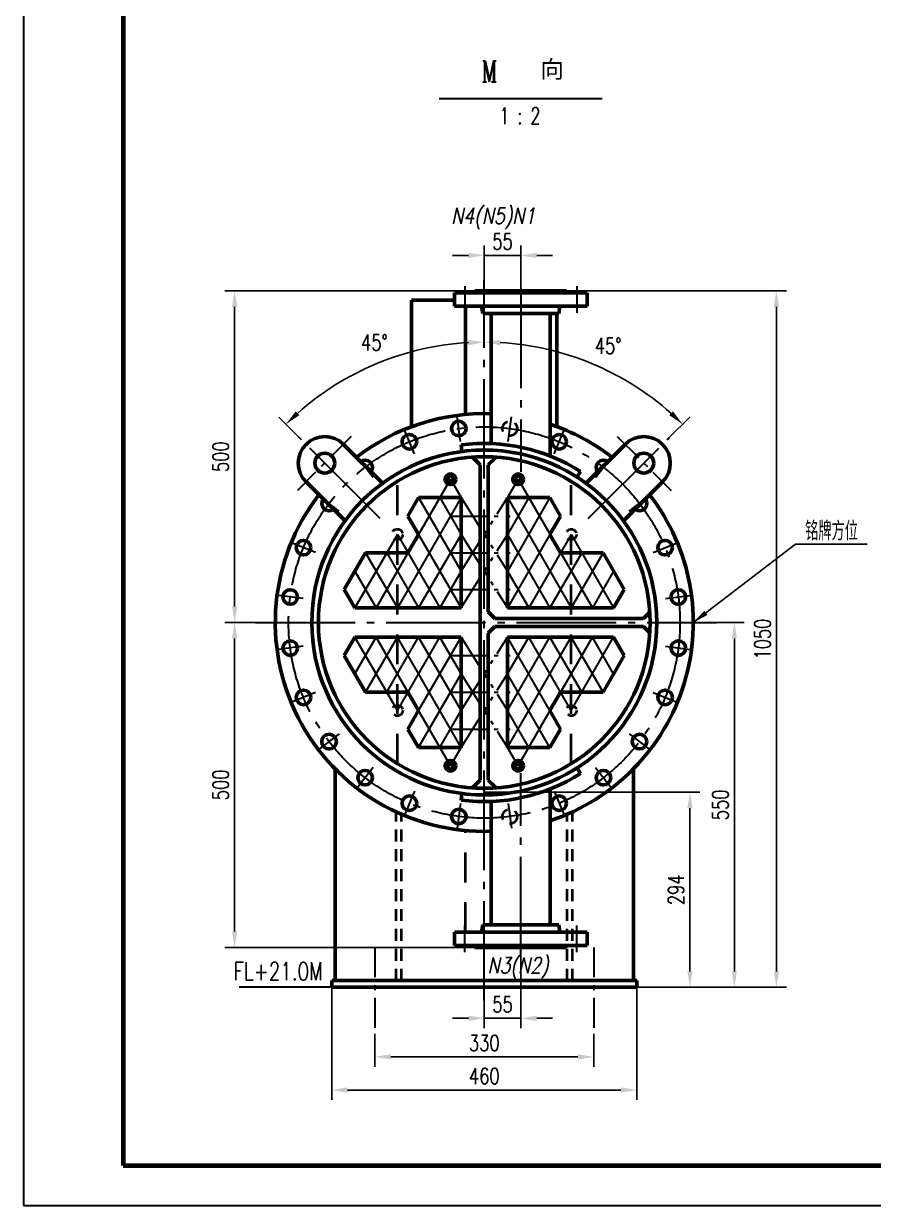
# Model space of a CAD drawing. Extents: x 0 to 25472, y -20 to 7186.
# Drawn here: x 0 to 1281, y 0 to 1782 of the extents above; entities that cross this region are included whole.
import ezdxf
from ezdxf.enums import TextEntityAlignment as Align

# ---------------------------------------------------------------- set-up
doc = ezdxf.new("R2010")
doc.units = 0
doc.header["$LTSCALE"] = 60
doc.header["$MEASUREMENT"] = 0
doc.header["$PDMODE"] = 1
for name, pattern in [('JXX-S', [1.7, 0.9, -0.2, 0.1, -0.2, 0.1, -0.2]), ('XX-L', [1.25, 0.75, -0.5]), ('XX-S', [0.5, 0.3, -0.2]), ('ZXX-L', [3.28, 2.5, -0.3, 0.18, -0.3]), ('ZXX-S', [1.27, 0.75, -0.2, 0.12, -0.2])]:
    doc.linetypes.add(name, pattern=pattern)
doc.layers.get('Defpoints').update_dxf_attribs({"linetype": 'CONTINUOUS'})
for name, color, linetype, lineweight in [('A 粗实线', 1, 'CONTINUOUS', 60), ('B 细实线', 7, 'CONTINUOUS', 30), ('C 文 字', 2, 'CONTINUOUS', 30), ('D 短中心线', 3, 'ZXX-S', 30), ('E 长中心线', 3, 'ZXX-L', 30), ('F 短虚线', 6, 'XX-S', 40), ('G 长虚线', 6, 'XX-L', 40), ('H 短双点线', 3, 'JXX-S', 30), ('J 标注尺寸', 2, 'CONTINUOUS', 30)]:
    doc.layers.add(name, color=color, linetype=linetype, lineweight=lineweight)
doc.styles.add('HZTXT', font='TXT.SHX', dxfattribs={"width": 0.75, "bigfont": 'HZTXT'})
doc.styles.add('ITALICT', font='ITALICT.shx', dxfattribs={"width": 0.7})
doc.styles.add('ROMANC', font='romanc', dxfattribs={"width": 0.7, "height": 6})
doc.styles.add('标题中文', font='SimSun.ttf', dxfattribs={"width": 0.7})
doc.dimstyles.new('通用标注4.0', dxfattribs={"dimtxt": 4, "dimasz": 4, "dimexe": 2.5, "dimexo": 0, "dimgap": 1.5, "dimtad": 1, "dimdec": 0, "dimzin": 0, "dimdsep": 46, "dimtxsty": 'HZTXT', "dimcen": 0, "dimadec": 0, "dimazin": 0, "dimtfac": 0.375, "dimtdec": 0, "dimtmove": 2, "dimatfit": 3, "dimfxl": 0, "dimtzin": 0, "dimarcsym": 0})

# ---------------------------------------------------------------- blocks, each defined once
blk = doc.blocks.new('*D2')
at = {"layer": 'Defpoints', "color": 0}
for p in [(464.3, 328.9), (924.3, 328.9), (924.3, 173.9)]:
    blk.add_point(p, dxfattribs=at)
at = {"layer": 'J 标注尺寸', "color": 0, "lineweight": -2}
for p, q in [((464.3, 328.9), (464.3, 158.9)), ((924.3, 328.9), (924.3, 158.9)), ((488.3, 173.9), (900.3, 173.9))]:
    blk.add_line(p, q, dxfattribs=at)
at = {"layer": 'J 标注尺寸', "color": 0}
for points in [[(488.3, 177.9), (488.3, 169.9), (464.3, 173.9)], [(900.3, 177.9), (900.3, 169.9), (924.3, 173.9)]]:
    blk.add_solid(points, dxfattribs=at)
at = {"layer": 'J 标注尺寸', "color": 0, "insert": (694.3, 194.9), "char_height": 24, "attachment_point": 5, "style": 'HZTXT'}
blk.add_mtext('460', dxfattribs=at)
blk = doc.blocks.new('*D1')
at = {"layer": 'Defpoints', "color": 0}
for p in [(529.3, 258.9), (859.3, 258.9), (859.3, 223.9)]:
    blk.add_point(p, dxfattribs=at)
at = {"layer": 'J 标注尺寸', "color": 0, "lineweight": -2}
for p, q in [((529.3, 258.9), (529.3, 208.9)), ((859.3, 258.9), (859.3, 208.9)), ((553.3, 223.9), (835.3, 223.9))]:
    blk.add_line(p, q, dxfattribs=at)
at = {"layer": 'J 标注尺寸', "color": 0}
for points in [[(553.3, 227.9), (553.3, 219.9), (529.3, 223.9)], [(835.3, 227.9), (835.3, 219.9), (859.3, 223.9)]]:
    blk.add_solid(points, dxfattribs=at)
at = {"layer": 'J 标注尺寸', "color": 0, "insert": (694.3, 244.9), "char_height": 24, "attachment_point": 5, "style": 'HZTXT'}
blk.add_mtext('330', dxfattribs=at)
blk = doc.blocks.new('*D3')
at = {"layer": 'Defpoints', "color": 0}
for p in [(694.3, 622.9), (924.3, 328.9), (1004.3, 328.9)]:
    blk.add_point(p, dxfattribs=at)
at = {"layer": 'J 标注尺寸', "color": 0, "lineweight": -2}
for p, q in [((694.3, 622.9), (1019.3, 622.9)), ((1004.3, 598.9), (1004.3, 352.9)), ((924.3, 328.9), (1019.3, 328.9))]:
    blk.add_line(p, q, dxfattribs=at)
at = {"layer": 'J 标注尺寸', "color": 0}
for points in [[(1000.3, 598.9), (1008.3, 598.9), (1004.3, 622.9)], [(1000.3, 352.9), (1008.3, 352.9), (1004.3, 328.9)]]:
    blk.add_solid(points, dxfattribs=at)
at = {"layer": 'J 标注尺寸', "color": 0, "insert": (983.3, 475.9), "char_height": 24, "attachment_point": 5, "rotation": 90, "style": 'HZTXT'}
blk.add_mtext('294', dxfattribs=at)
blk = doc.blocks.new('*D10')
at = {"layer": 'C 文 字', "color": 0, "lineweight": -2}
for p, q in [((1044.5, 878.9), (1086.2, 878.9)), ((1071.2, 854.9), (1071.2, 352.9)), ((924.3, 328.9), (1086.2, 328.9))]:
    blk.add_line(p, q, dxfattribs=at)
at = {"layer": 'C 文 字', "color": 0}
for points in [[(1067.2, 854.9), (1075.2, 854.9), (1071.2, 878.9)], [(1067.2, 352.9), (1075.2, 352.9), (1071.2, 328.9)]]:
    blk.add_solid(points, dxfattribs=at)
at = {"layer": 'Defpoints', "color": 0}
for p in [(1044.5, 878.9), (924.3, 328.9), (1071.2, 328.9)]:
    blk.add_point(p, dxfattribs=at)
at = {"layer": 'C 文 字', "color": 0, "insert": (1050.2, 603.9), "char_height": 24, "attachment_point": 5, "rotation": 90, "style": 'HZTXT'}
blk.add_mtext('550', dxfattribs=at)
blk = doc.blocks.new('*D11')
at = {"layer": 'C 文 字', "color": 0, "lineweight": -2}
for p, q in [((818.3, 1378.9), (1149.6, 1378.9)), ((1134.6, 1354.9), (1134.6, 352.9)), ((924.3, 328.9), (1149.6, 328.9))]:
    blk.add_line(p, q, dxfattribs=at)
at = {"layer": 'C 文 字', "color": 0}
for points in [[(1130.6, 1354.9), (1138.6, 1354.9), (1134.6, 1378.9)], [(1130.6, 352.9), (1138.6, 352.9), (1134.6, 328.9)]]:
    blk.add_solid(points, dxfattribs=at)
at = {"layer": 'Defpoints', "color": 0}
for p in [(818.3, 1378.9), (924.3, 328.9), (1134.6, 328.9)]:
    blk.add_point(p, dxfattribs=at)
at = {"layer": 'C 文 字', "color": 0, "insert": (1113.6, 853.9), "char_height": 24, "attachment_point": 5, "rotation": 90, "style": 'HZTXT'}
blk.add_mtext('1050', dxfattribs=at)
blk = doc.blocks.new('*D12')
at = {"layer": 'C 文 字', "color": 0, "lineweight": -2}
for p, q in [((680.3, 1378.9), (303, 1378.9)), ((318, 1354.9), (318, 902.9)), ((349.5, 878.9), (303, 878.9))]:
    blk.add_line(p, q, dxfattribs=at)
at = {"layer": 'C 文 字', "color": 0}
for points in [[(314, 1354.9), (322, 1354.9), (318, 1378.9)], [(314, 902.9), (322, 902.9), (318, 878.9)]]:
    blk.add_solid(points, dxfattribs=at)
at = {"layer": 'Defpoints', "color": 0}
for p in [(680.3, 1378.9), (318, 878.9), (349.5, 878.9)]:
    blk.add_point(p, dxfattribs=at)
at = {"layer": 'C 文 字', "color": 0, "insert": (297, 1128.9), "char_height": 24, "attachment_point": 5, "rotation": 90, "style": 'HZTXT'}
blk.add_mtext('500', dxfattribs=at)
blk = doc.blocks.new('*D13')
at = {"layer": 'C 文 字', "color": 0, "lineweight": -2}
for p, q in [((349.5, 878.9), (303, 878.9)), ((318, 413), (318, 854.9)), ((680.3, 389), (303, 389))]:
    blk.add_line(p, q, dxfattribs=at)
at = {"layer": 'C 文 字', "color": 0}
for points in [[(314, 854.9), (322, 854.9), (318, 878.9)], [(314, 413), (322, 413), (318, 389)]]:
    blk.add_solid(points, dxfattribs=at)
at = {"layer": 'Defpoints', "color": 0}
for p in [(318, 878.9), (349.5, 878.9), (680.3, 389)]:
    blk.add_point(p, dxfattribs=at)
at = {"layer": 'C 文 字', "color": 0, "insert": (297, 634), "char_height": 24, "attachment_point": 5, "rotation": 90, "style": 'HZTXT'}
blk.add_mtext('500', dxfattribs=at)
blk = doc.blocks.new('*D14')
at = {"layer": 'C 文 字', "color": 0, "lineweight": -2}
blk.add_line((973.1, 1157.7), (1003.9, 1188.5), dxfattribs=at)
blk.add_arc((694.3, 878.9), 422.8, 48.2529, 86.7471, dxfattribs=at)
at = {"layer": 'C 文 字', "color": 0}
for points in [[(718.2, 1297), (718.4, 1305), (694.3, 1301.7)], [(978.6, 1197.3), (973.1, 1191.4), (993.3, 1177.9)]]:
    blk.add_solid(points, dxfattribs=at)
at = {"layer": 'Defpoints', "color": 0}
for p in [(694.3, 1395.3), (803.7, 1287.3), (973.1, 1157.7), (851.1, 1035.7), (694.3, 308.9)]:
    blk.add_point(p, dxfattribs=at)
at = {"layer": 'C 文 字', "color": 0, "insert": (881, 1296.1), "char_height": 24, "attachment_point": 5, "style": 'HZTXT'}
blk.add_mtext('45°', dxfattribs=at)
blk = doc.blocks.new('*D15')
at = {"layer": 'C 文 字', "color": 0, "lineweight": -2}
blk.add_line((415.5, 1157.7), (384.7, 1188.5), dxfattribs=at)
blk.add_arc((694.3, 878.9), 422.8, 93.2526, 131.7474, dxfattribs=at)
at = {"layer": 'C 文 字', "color": 0}
for points in [[(670.2, 1305), (670.4, 1297), (694.3, 1301.7)], [(415.5, 1191.5), (410, 1197.3), (395.3, 1177.9)]]:
    blk.add_solid(points, dxfattribs=at)
at = {"layer": 'Defpoints', "color": 0}
for p in [(694.3, 1395.3), (482.9, 1245.1), (415.5, 1157.7), (537.5, 1035.7), (694.3, 308.9)]:
    blk.add_point(p, dxfattribs=at)
at = {"layer": 'C 文 字', "color": 0, "insert": (528.7, 1301.1), "char_height": 24, "attachment_point": 5, "style": 'HZTXT'}
blk.add_mtext('45°', dxfattribs=at)
blk = doc.blocks.new('*D114')
at = {"layer": 'C 文 字', "color": 0, "lineweight": -2}
for p, q in [((694.3, 1395.3), (694.3, 1447.5)), ((749.3, 1382.1), (749.3, 1447.5)), ((670.3, 1432.5), (646.3, 1432.5)), ((749.3, 1432.5), (694.3, 1432.5)), ((773.3, 1432.5), (797.3, 1432.5))]:
    blk.add_line(p, q, dxfattribs=at)
at = {"layer": 'C 文 字', "color": 0}
for points in [[(670.3, 1436.5), (670.3, 1428.5), (694.3, 1432.5)], [(773.3, 1436.5), (773.3, 1428.5), (749.3, 1432.5)]]:
    blk.add_solid(points, dxfattribs=at)
at = {"layer": 'Defpoints', "color": 0}
for p in [(694.3, 1432.5), (694.3, 1395.3), (749.3, 1382.1)]:
    blk.add_point(p, dxfattribs=at)
at = {"layer": 'C 文 字', "color": 0, "insert": (721.8, 1453.5), "char_height": 24, "attachment_point": 5, "style": 'HZTXT'}
blk.add_mtext('55', dxfattribs=at)
blk = doc.blocks.new('*D115')
at = {"layer": 'C 文 字', "color": 0, "lineweight": -2}
for p, q in [((749.3, 375.7), (749.3, 267.1)), ((694.3, 308.9), (694.3, 267.1)), ((670.3, 282.1), (646.3, 282.1)), ((749.3, 282.1), (694.3, 282.1)), ((773.3, 282.1), (797.3, 282.1))]:
    blk.add_line(p, q, dxfattribs=at)
at = {"layer": 'C 文 字', "color": 0}
for points in [[(670.3, 286.1), (670.3, 278.1), (694.3, 282.1)], [(773.3, 286.1), (773.3, 278.1), (749.3, 282.1)]]:
    blk.add_solid(points, dxfattribs=at)
at = {"layer": 'Defpoints', "color": 0}
for p in [(749.3, 375.7), (694.3, 308.9), (694.3, 282.1)]:
    blk.add_point(p, dxfattribs=at)
at = {"layer": 'C 文 字', "color": 0, "insert": (721.8, 303.1), "char_height": 24, "attachment_point": 5, "style": 'HZTXT'}
blk.add_mtext('55', dxfattribs=at)

msp = doc.modelspace()

# ---------------------------------------------------------------- linework, layer by layer
at = {"layer": 'A 粗实线'}
for p, q in [((649.3, 1375.9), (849.3, 1375.9)), ((649.3, 1355.9), (649.3, 1375.9)), ((680.3, 1378.9), (818.3, 1378.9)), ((680.3, 1375.9), (680.3, 1378.9)), ((818.3, 1378.9), (818.3, 1375.9)), ((849.3, 1375.9), (849.3, 1355.9)), ((584.8, 1364.9), (649.3, 1364.9)), ((584.8, 1364.9), (649.3, 1364.9)), ((584.8, 1364.9), (584.8, 1174.3)), ((649.3, 1355.9), (849.3, 1355.9)), ((665.8, 1355.9), (665.8, 1192.6)), ((690.3, 1355.9), (692.1, 1344.9)), ((808.3, 1355.9), (806.6, 1344.9)), ((692.1, 1344.9), (806.6, 1344.9)), ((704.8, 1344.9), (704.8, 1148.7)), ((793.8, 1344.9), (793.8, 1129.9)), ((803.8, 1344.9), (803.8, 1174.3)), ((482.2, 1147.6), (540.9, 1088.9)), ((659.3, 1146.6), (660.6, 1136.7)), ((906.4, 1147.6), (847.7, 1088.9)), ((688.3, 1116.8), (676.3, 1128.3)), ((700.3, 1116.8), (712.3, 1128.3)), ((688.3, 641), (688.3, 1116.8)), ((700.3, 894.9), (700.3, 1116.8)), ((839.3, 1106.7), (833.9, 1098.2)), ((425.6, 1091), (484.4, 1032.3)), ((643.3, 1101.4), (636.8, 1094.9)), ((643.3, 1088.4), (636.8, 1094.9)), ((643.3, 1101.4), (649.8, 1094.9)), ((643.3, 1088.4), (649.8, 1094.9)), ((745.3, 1101.4), (738.8, 1094.9)), ((745.3, 1088.4), (738.8, 1094.9)), ((745.3, 1101.4), (751.8, 1094.9)), ((745.3, 1088.4), (751.8, 1094.9)), ((963, 1091), (904.2, 1032.3)), ((595.3, 1067.2), (579.3, 1039.5)), ((659.3, 1067.2), (595.3, 1067.2)), ((659.3, 900.9), (659.3, 1067.2)), ((729.3, 900.9), (729.3, 1067.2)), ((729.3, 1067.2), (793.3, 1067.2)), ((793.3, 1067.2), (809.3, 1039.5)), ((579.3, 1039.5), (595.3, 1011.8)), ((809.3, 1039.5), (793.3, 1011.8)), ((595.3, 1011.8), (579.3, 984)), ((793.3, 1011.8), (809.3, 984)), ((515.3, 984), (483.3, 928.6)), ((579.3, 984), (515.3, 984)), ((809.3, 984), (873.3, 984)), ((873.3, 984), (905.3, 928.6)), ((483.3, 928.6), (499.3, 900.9)), ((905.3, 928.6), (889.3, 900.9)), ((499.3, 900.9), (659.3, 900.9)), ((700.3, 894.9), (710.3, 884.9)), ((889.3, 900.9), (729.3, 900.9)), ((934.2, 884.9), (943.8, 894.5)), ((710.3, 884.9), (934.2, 884.9)), ((483.3, 829.2), (499.3, 856.9)), ((499.3, 856.9), (659.3, 856.9)), ((659.3, 856.9), (659.3, 690.6)), ((710.3, 872.9), (700.3, 862.9)), ((700.3, 641), (700.3, 862.9)), ((710.3, 872.9), (934.2, 872.9)), ((729.3, 856.9), (729.3, 690.6)), ((889.3, 856.9), (729.3, 856.9)), ((905.3, 829.2), (889.3, 856.9)), ((934.2, 872.9), (943.8, 863.3)), ((515.3, 773.8), (483.3, 829.2)), ((873.3, 773.8), (905.3, 829.2)), ((579.3, 773.8), (515.3, 773.8)), ((595.3, 746.1), (579.3, 773.8)), ((793.3, 746.1), (809.3, 773.8)), ((809.3, 773.8), (873.3, 773.8)), ((579.3, 718.3), (595.3, 746.1)), ((809.3, 718.3), (793.3, 746.1)), ((595.3, 690.6), (579.3, 718.3)), ((793.3, 690.6), (809.3, 718.3)), ((659.3, 690.6), (595.3, 690.6)), ((729.3, 690.6), (793.3, 690.6)), ((643.3, 669.4), (636.8, 662.9)), ((643.3, 656.4), (636.8, 662.9)), ((643.3, 669.4), (649.8, 662.9)), ((643.3, 656.4), (649.8, 662.9)), ((745.3, 669.4), (738.8, 662.9)), ((745.3, 656.4), (738.8, 662.9)), ((745.3, 669.4), (751.8, 662.9)), ((745.3, 656.4), (751.8, 662.9)), ((839.3, 651.1), (833.9, 659.6)), ((469.3, 658.5), (469.3, 338.9)), ((919.3, 658.5), (919.3, 338.9)), ((688.3, 641), (676.3, 629.6)), ((700.3, 641), (712.3, 629.6)), ((793.8, 423), (793.8, 627.9)), ((659.3, 611.2), (660.6, 621.1)), ((704.8, 423), (704.8, 609.1)), ((649.3, 412), (849.3, 412)), ((649.3, 412), (649.3, 392)), ((690.3, 412), (692.1, 423)), ((692.1, 423), (806.6, 423)), ((808.3, 412), (806.6, 423)), ((849.3, 392), (849.3, 412)), ((649.3, 392), (849.3, 392)), ((680.3, 392), (680.3, 389)), ((680.3, 389), (818.3, 389)), ((818.3, 389), (818.3, 392)), ((924.3, 338.9), (464.3, 338.9)), ((464.3, 338.9), (464.3, 328.9)), ((924.3, 328.9), (924.3, 338.9)), ((464.3, 328.9), (924.3, 328.9))]:
    msp.add_line(p, q, dxfattribs=at)
at = {"layer": 'A 粗实线', "color": 5, "lineweight": 120}
msp.add_lwpolyline([(150, 60), (4986, 60), (4986, 3504), (150, 3504)], close=True, dxfattribs=at)
at = {"layer": 'A 粗实线'}
for centre, radius in [((655.8, 1171.4), 11), ((581.4, 1151.5), 11), ((807.2, 1151.5), 11), ((694.3, 878.9), 260), ((453.9, 1119.3), 15), ((694.3, 878.9), 250), ((934.7, 1119.3), 15), ((643.3, 1094.9), 8), ((745.3, 1094.9), 8), ((421.8, 991.8), 11), ((966.8, 991.8), 11), ((401.8, 917.4), 11), ((986.8, 917.4), 11), ((401.8, 840.4), 11), ((986.8, 840.4), 11), ((421.8, 766), 11), ((966.8, 766), 11), ((460.3, 699.3), 11), ((928.3, 699.3), 11), ((643.3, 662.9), 8), ((745.3, 662.9), 8), ((514.7, 644.9), 11), ((873.9, 644.9), 11), ((581.4, 606.4), 11), ((807.2, 606.4), 11), ((655.8, 586.4), 11)]:
    msp.add_circle(centre, radius, dxfattribs=at)
for centre, radius, start, end in [((694.3, 878.9), 315, 88.0898, 127.7046), ((694.3, 878.9), 315, 52.2954, 71.5865), ((453.9, 1119.3), 40, 45, 225), ((934.7, 1119.3), 40, 315, 135), ((694.3, 878.9), 270, 57.5178, 97.4482), ((514.7, 1112.9), 11, 322.81, 127.19), ((873.9, 1112.9), 11, 52.81, 217.19), ((694.3, 878.9), 315, 142.2954, 271.9102), ((694.3, 878.9), 315, 288.4135, 37.7046), ((460.3, 1058.5), 11, 142.81, 307.19), ((928.3, 1058.5), 11, 232.81, 37.19), ((694.3, 878.9), 270, 262.5518, 302.4822)]:
    msp.add_arc(centre, radius, start, end, dxfattribs=at)
at = {"layer": 'B 细实线'}
for p, q in [((626.4, 1669.2), (872.1, 1669.2)), ((643.3, 1094.9), (531.3, 900.9)), ((643.3, 1094.9), (659.3, 1067.2)), ((745.3, 1094.9), (729.3, 1067.2)), ((745.3, 1094.9), (857.3, 900.9)), ((659.3, 1067.2), (563.3, 900.9)), ((595.3, 1067.2), (659.3, 956.3)), ((627.3, 1067.2), (659.3, 1011.8)), ((729.3, 1067.2), (825.3, 900.9)), ((761.3, 1067.2), (729.3, 1011.8)), ((793.3, 1067.2), (729.3, 956.3)), ((563.3, 1011.8), (499.3, 900.9)), ((563.3, 1011.8), (627.3, 900.9)), ((659.3, 1011.8), (595.3, 900.9)), ((595.3, 1011.8), (659.3, 900.9)), ((793.3, 1011.8), (729.3, 900.9)), ((729.3, 1011.8), (793.3, 900.9)), ((825.3, 1011.8), (761.3, 900.9)), ((825.3, 1011.8), (889.3, 900.9)), ((515.3, 984), (563.3, 900.9)), ((547.3, 984), (595.3, 900.9)), ((841.3, 984), (793.3, 900.9)), ((873.3, 984), (825.3, 900.9)), ((499.3, 956.3), (531.3, 900.9)), ((659.3, 956.3), (627.3, 900.9)), ((729.3, 956.3), (761.3, 900.9)), ((889.3, 956.3), (857.3, 900.9)), ((563.3, 746.1), (499.3, 856.9)), ((499.3, 801.5), (531.3, 856.9)), ((515.3, 773.8), (563.3, 856.9)), ((643.3, 662.9), (531.3, 856.9)), ((547.3, 773.8), (595.3, 856.9)), ((659.3, 690.6), (563.3, 856.9)), ((563.3, 746.1), (627.3, 856.9)), ((595.3, 746.1), (659.3, 856.9)), ((659.3, 746.1), (595.3, 856.9)), ((659.3, 801.5), (627.3, 856.9)), ((729.3, 690.6), (825.3, 856.9)), ((729.3, 801.5), (761.3, 856.9)), ((729.3, 746.1), (793.3, 856.9)), ((793.3, 746.1), (729.3, 856.9)), ((745.3, 662.9), (857.3, 856.9)), ((825.3, 746.1), (761.3, 856.9)), ((841.3, 773.8), (793.3, 856.9)), ((873.3, 773.8), (825.3, 856.9)), ((825.3, 746.1), (889.3, 856.9)), ((889.3, 801.5), (857.3, 856.9)), ((595.3, 690.6), (659.3, 801.5)), ((793.3, 690.6), (729.3, 801.5)), ((627.3, 690.6), (659.3, 746.1)), ((761.3, 690.6), (729.3, 746.1)), ((643.3, 662.9), (659.3, 690.6)), ((745.3, 662.9), (729.3, 690.6))]:
    msp.add_line(p, q, dxfattribs=at)
msp.add_lwpolyline([(0, 0), (5046, 0), (5046, 3564), (0, 3564)], close=True, dxfattribs=at)
for centre, start, end in [((643.3, 1094.9), 74.5365, 16.3636), ((745.3, 1094.9), 163.6364, 105.4635), ((643.3, 662.9), 343.6364, 285.4635), ((745.3, 662.9), 254.5365, 196.3636)]:
    msp.add_arc(centre, 6.5, start, end, dxfattribs=at)
at = {"layer": 'C 文 字'}
msp.add_line((464.3, 328.9), (324.9, 328.9), dxfattribs=at)
at = {"layer": 'D 短中心线'}
for p, q in [((664.8, 1385.9), (664.8, 1345.9)), ((833.8, 1385.9), (833.8, 1345.9)), ((658.3, 1152), (653.5, 1189.1)), ((730.3, 1152), (735.1, 1189.1)), ((493.9, 1159.4), (412.7, 1078.1)), ((588.9, 1133.4), (574.6, 1167.9)), ((799.7, 1133.4), (814, 1167.9)), ((894.7, 1159.4), (975.9, 1078.1)), ((526.6, 1097.4), (503.9, 1127.1)), ((862, 1097.4), (884.8, 1127.1)), ((475.8, 1046.6), (446.1, 1069.4)), ((912.8, 1046.6), (942.5, 1069.4)), ((439.8, 984.3), (405.3, 998.6)), ((948.8, 984.3), (983.3, 998.6)), ((421.2, 914.9), (384.1, 919.7)), ((967.4, 914.9), (1004.5, 919.7)), ((421.2, 843), (384.1, 838.1)), ((967.4, 843), (1004.5, 838.1)), ((439.8, 773.5), (405.3, 759.2)), ((948.8, 773.5), (983.3, 759.2)), ((475.8, 711.2), (446.1, 688.5)), ((912.8, 711.2), (942.5, 688.5)), ((526.6, 660.4), (503.9, 630.7)), ((862, 660.4), (884.8, 630.7)), ((588.9, 624.4), (574.6, 589.9)), ((799.7, 624.4), (814, 589.9)), ((658.3, 605.8), (653.5, 568.7)), ((730.3, 605.8), (735.1, 568.7)), ((664.8, 382), (664.8, 422)), ((833.8, 382), (833.8, 422)), ((529.3, 388.9), (529.3, 258.9)), ((859.3, 388.9), (859.3, 258.9))]:
    msp.add_line(p, q, dxfattribs=at)
at = {"layer": 'E 长中心线'}
for p, q in [((694.3, 308.9), (694.3, 1395.3)), ((749.3, 1382.1), (749.3, 1106.2)), ((537.5, 1035.7), (415.5, 1157.7)), ((851.1, 1035.7), (973.1, 1157.7)), ((349.5, 878.9), (1044.5, 878.9)), ((749.3, 375.7), (749.3, 651.6))]:
    msp.add_line(p, q, dxfattribs=at)
msp.add_circle((694.3, 878.9), 295, dxfattribs=at)
at = {"layer": 'F 短虚线'}
for p, q in [((561.3, 338.9), (561.3, 593.4)), ((569.3, 338.9), (569.3, 589.8)), ((819.3, 338.9), (819.3, 589.8)), ((827.3, 338.9), (827.3, 593.4))]:
    msp.add_line(p, q, dxfattribs=at)
for centre, radius in [((732.8, 1171.4), 11), ((563.3, 1011.8), 8), ((825.3, 1011.8), 8), ((563.3, 746.1), 8), ((825.3, 746.1), 8), ((732.8, 586.4), 11)]:
    msp.add_circle(centre, radius, dxfattribs=at)
at = {"layer": 'G 长虚线'}
for p, q in [((563.3, 666), (563.3, 1091.8)), ((825.3, 666), (825.3, 1091.8)), ((825.3, 666), (825.3, 1091.8)), ((665.8, 412), (665.8, 565.2))]:
    msp.add_line(p, q, dxfattribs=at)
at = {"layer": 'H 短双点线'}
for p, q in [((659.3, 1067.2), (729.3, 956.3)), ((659.3, 956.3), (729.3, 1067.2)), ((643.3, 1039.5), (745.3, 1039.5)), ((659.3, 1011.8), (729.3, 900.9)), ((659.3, 900.9), (729.3, 1011.8)), ((643.3, 984), (745.3, 984)), ((643.3, 928.6), (745.3, 928.6)), ((659.3, 746.1), (729.3, 856.9)), ((659.3, 856.9), (729.3, 746.1)), ((643.3, 829.2), (745.3, 829.2)), ((659.3, 690.6), (729.3, 801.5)), ((659.3, 801.5), (729.3, 690.6)), ((643.3, 773.8), (745.3, 773.8)), ((643.3, 718.3), (745.3, 718.3))]:
    msp.add_line(p, q, dxfattribs=at)

# ---------------------------------------------------------------- texts
at = {"layer": 'C 文 字', "style": '标题中文'}
msp.add_text('向', height=26.1, dxfattribs=at).set_placement((778.6, 1700.2))
at = {"layer": 'C 文 字'}
for s, height, style, width, p in [('M', 31.7, 'ROMANC', 0.7, (690.1, 1694.3)), ('1 : 2', 25.09, 'ROMANC', 0.7, (717.2, 1630.4)), ('N4(N5)N1', 24, 'ITALICT', 0.8, (644.5, 1480)), ('N3(N2)', 24, 'ITALICT', 0.8, (699.2, 349.9))]:
    msp.add_text(s, height=height, dxfattribs=dict(at, style=style, width=width)).set_placement(p)
at = {"layer": 'C 文 字', "style": 'HZTXT', "width": 0.7}
msp.add_text('铭牌方位', height=28.5, dxfattribs=at).set_placement((1217.7, 1018.5), align=Align.MIDDLE)
at = {"layer": 'C 文 字', "style": 'HZTXT', "width": 0.75}
msp.add_text('FL+21.0M', height=27, dxfattribs=at).set_placement((383.8, 339.5), align=Align.CENTER)

# ---------------------------------------------------------------- dimensions: what is measured, and where the dimension line sits
at = {"layer": 'C 文 字'}
for base, p1, p2, picture, middle in [((694.3, 1432.5), (749.3, 1382.1), (694.3, 1395.3), '*D114', (721.8, 1453.5)), ((694.3, 282.1), (749.3, 375.7), (694.3, 308.9), '*D115', (721.8, 303.1))]:
    dim = msp.add_linear_dim(base=base, p1=p1, p2=p2, dimstyle='通用标注4.0', override={"dimscale": 6}, dxfattribs=at)
    dim.commit()
    dim.dimension.update_dxf_attribs({"geometry": picture, "text_midpoint": middle})
for base, line1, picture, middle in [((482.9, 1245.1), ((537.5, 1035.7), (415.5, 1157.7)), '*D15', (528.7, 1301.1)), ((803.7, 1287.3), ((851.1, 1035.7), (973.1, 1157.7)), '*D14', (881, 1296.1))]:
    dim = msp.add_angular_dim_2l(base=base, line1=line1, line2=((694.3, 308.9), (694.3, 1395.3)), dimstyle='通用标注4.0', override={"dimscale": 6, "dimtmove": 1}, dxfattribs=at)
    dim.commit()
    dim.dimension.update_dxf_attribs({"geometry": picture, "text_midpoint": middle, "dimtype": 162})
for base, p1, p2, picture, middle in [((318, 878.9), (680.3, 1378.9), (349.5, 878.9), '*D12', (297, 1128.9)), ((1134.6, 328.9), (818.3, 1378.9), (924.3, 328.9), '*D11', (1113.6, 853.9)), ((1071.2, 328.9), (1044.5, 878.9), (924.3, 328.9), '*D10', (1050.2, 603.9))]:
    dim = msp.add_linear_dim(base=base, p1=p1, p2=p2, angle=90, dimstyle='通用标注4.0', override={"dimscale": 6}, dxfattribs=at)
    dim.commit()
    dim.dimension.update_dxf_attribs({"geometry": picture, "text_midpoint": middle})
dim = msp.add_linear_dim(base=(318, 878.9), p1=(680.3, 389), p2=(349.5, 878.9), angle=90, text='500', dimstyle='通用标注4.0', override={"dimscale": 6}, dxfattribs=at)
dim.commit()
dim.dimension.update_dxf_attribs({"geometry": '*D13', "text_midpoint": (297, 634)})
at = {"layer": 'J 标注尺寸'}
dim = msp.add_linear_dim(base=(1004.3, 328.9), p1=(694.3, 622.9), p2=(924.3, 328.9), angle=90, text='294', dimstyle='通用标注4.0', override={"dimscale": 6}, dxfattribs=at)
dim.commit()
dim.dimension.update_dxf_attribs({"geometry": '*D3', "text_midpoint": (983.3, 475.9)})
for base, p1, p2, text, picture, middle in [((924.3, 173.9), (464.3, 328.9), (924.3, 328.9), '460', '*D2', (694.3, 194.9)), ((859.3, 223.9), (529.3, 258.9), (859.3, 258.9), '330', '*D1', (694.3, 244.9))]:
    dim = msp.add_linear_dim(base=base, p1=p1, p2=p2, text=text, dimstyle='通用标注4.0', override={"dimscale": 6}, dxfattribs=at)
    dim.commit()
    dim.dimension.update_dxf_attribs({"geometry": picture, "text_midpoint": middle})

# ---------------------------------------------------------------- leaders
at = {"layer": 'C 文 字'}
msp.add_leader([(1009.3, 878.9), (1163.2, 997.1), (1271.2, 997.1)], dimstyle='通用标注4.0', override={"dimscale": 6, "dimgap": 1.5, "dimtad": 0}, dxfattribs=at)

doc.saveas('drawing.dxf')
